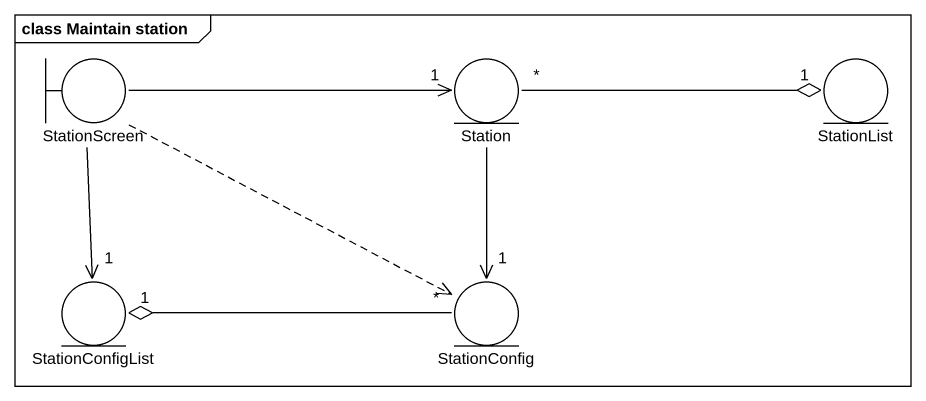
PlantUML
@startuml
mainframe class Maintain station
boundary StationScreen
entity Station
entity StationList
entity StationConfigList
entity StationConfig
StationScreen -right-> "1" Station
StationScreen --> "1" StationConfigList
StationScreen .right.> StationConfig
Station "*" -right-o "1" StationList
Station --> "1" StationConfig
StationConfig "*" -left-o "1" StationConfigList
@enduml
